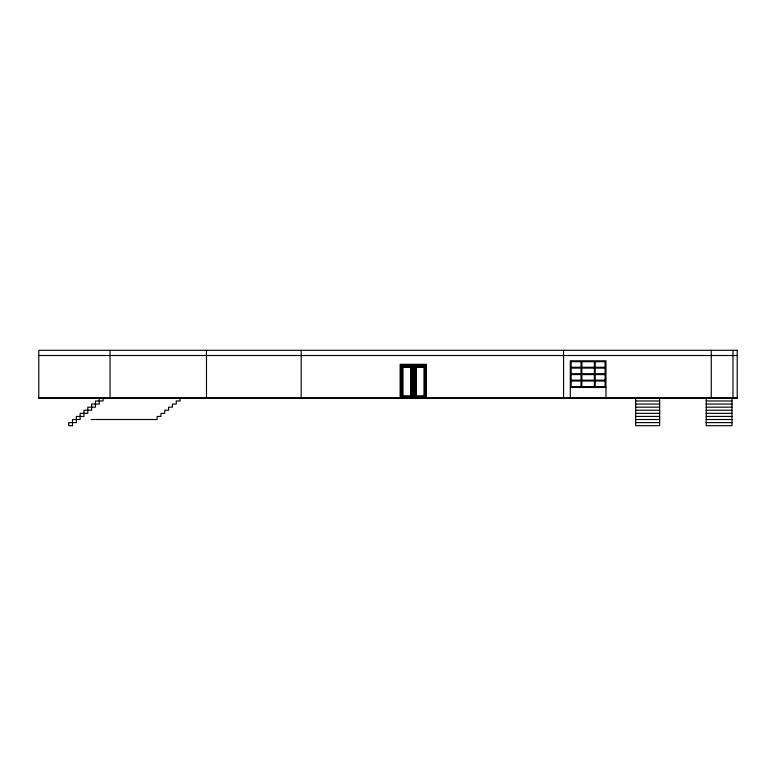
<?xml version="1.0" encoding="UTF-8"?>
<svg xmlns="http://www.w3.org/2000/svg" width="776" height="776" viewBox="0 0 776 776"><rect width="100%" height="100%" fill="white"/><g stroke="black" fill="none" stroke-linecap="round" stroke-linejoin="round"><path stroke-width="1.16" d="M38.8 355.515L737.2 355.515M426.528 364.342L400.261 364.342L400.261 397.884M403.122 367.203L410.882 367.203L410.882 396.129L403.122 396.129M423.861 367.203L416.101 367.203L416.101 396.129L423.861 396.129M571.146 367.261L581.02 367.261L581.02 361.684M605.096 367.261L595.231 367.261L595.231 361.684M571.146 368.125L581.02 368.125L581.02 373.702L571.146 373.702M605.096 368.125L595.231 368.125L595.231 373.702L605.096 373.702M571.146 374.575L581.02 374.575L581.02 380.153L571.146 380.153M605.096 374.575L595.231 374.575L595.231 380.153L605.096 380.153M571.146 381.016L581.02 381.016L581.02 386.594M605.096 381.016L595.231 381.016L595.231 386.594M570.282 387.466L605.969 387.466M401.735 365.709L401.793 397.574M412.308 397.574L412.163 365.777M425.335 397.884L425.335 365.622L414.559 365.709L414.559 397.622L425.335 397.574M401.735 397.622L412.425 397.622L412.425 365.709L401.648 365.622L401.648 397.884M38.8 397.884L737.2 397.884M635.68 400.979L659.658 400.979M706.199 400.979L731.991 400.979M635.68 404.063L659.658 404.063M706.199 404.063L731.991 404.063M635.68 407.157L659.658 407.157M706.199 407.157L731.991 407.157M635.68 410.242L659.658 410.242M706.199 410.242L731.991 410.242M635.68 413.336L659.658 413.336M706.199 413.336L731.991 413.336M635.68 416.431L659.658 416.431M706.199 416.431L731.991 416.431M91.277 419.515L157.13 419.515L157.13 416.431L160.952 416.431L160.952 413.336L164.774 413.336L164.774 410.242L168.605 410.242L168.605 407.157L172.427 407.157L172.427 404.063L176.249 404.063L176.249 400.979L180.071 400.979L180.071 397.884M635.68 419.515L659.658 419.515M706.199 419.515L731.991 419.515M635.68 422.61L659.658 422.61M706.199 422.61L731.991 422.61M732.981 350.306L732.981 398.33M731.991 397.884L731.991 425.694L706.199 425.694L706.199 397.884M711.262 350.306L711.262 398.33M659.658 397.884L659.658 425.694L635.68 425.694L635.68 397.884M605.969 397.884L605.969 360.811L570.282 360.811L570.282 397.884M594.358 361.684L594.358 367.261L581.884 367.261L581.884 361.684M594.358 386.594L594.358 381.016L581.884 381.016L581.884 386.594M563.57 350.306L563.57 398.33M426.325 364.342L426.325 397.884M425.636 397.884L425.636 365.302L414.384 365.302L414.384 397.884M425.248 365.709L425.248 397.622M414.675 365.622L414.675 397.884M413.492 364.342L413.492 397.884M412.599 397.884L412.599 365.302L401.347 365.302L401.347 397.884M412.308 365.622L412.308 397.884M400.464 364.342L400.464 397.884M301.185 350.306L301.185 398.33M206.484 350.306L206.484 398.33M110.046 350.306L110.046 398.33M103.092 397.884L103.092 400.979L95.448 400.979L95.448 407.157L87.804 407.157L87.804 413.336L80.151 413.336L80.151 419.515L72.507 419.515L72.507 425.694L68.686 425.694L68.686 422.61L76.329 422.61L76.329 416.431L83.983 416.431L83.983 410.242L91.626 410.242L91.626 404.063L99.27 404.063L99.27 397.884M737.2 350.306L38.8 350.306L38.8 398.33L737.2 398.33L737.2 350.306M605.096 361.684L571.146 361.684L571.146 386.594L605.096 386.594L605.096 361.684M411.008 367.077L403.006 367.077L403.006 396.255L411.008 396.255L411.008 367.077M423.977 367.077L415.975 367.077L415.975 396.255L423.977 396.255L423.977 367.077M594.358 368.125L581.884 368.125L581.884 373.702L594.358 373.702L594.358 368.125M594.358 374.575L581.884 374.575L581.884 380.153L594.358 380.153L594.358 374.575M411.901 380.967L411.299 380.967L411.299 383.16L411.901 383.16L411.891 380.967M415.684 380.967L415.092 380.967L415.092 383.16L415.684 383.16L415.684 380.967"/></g></svg>
